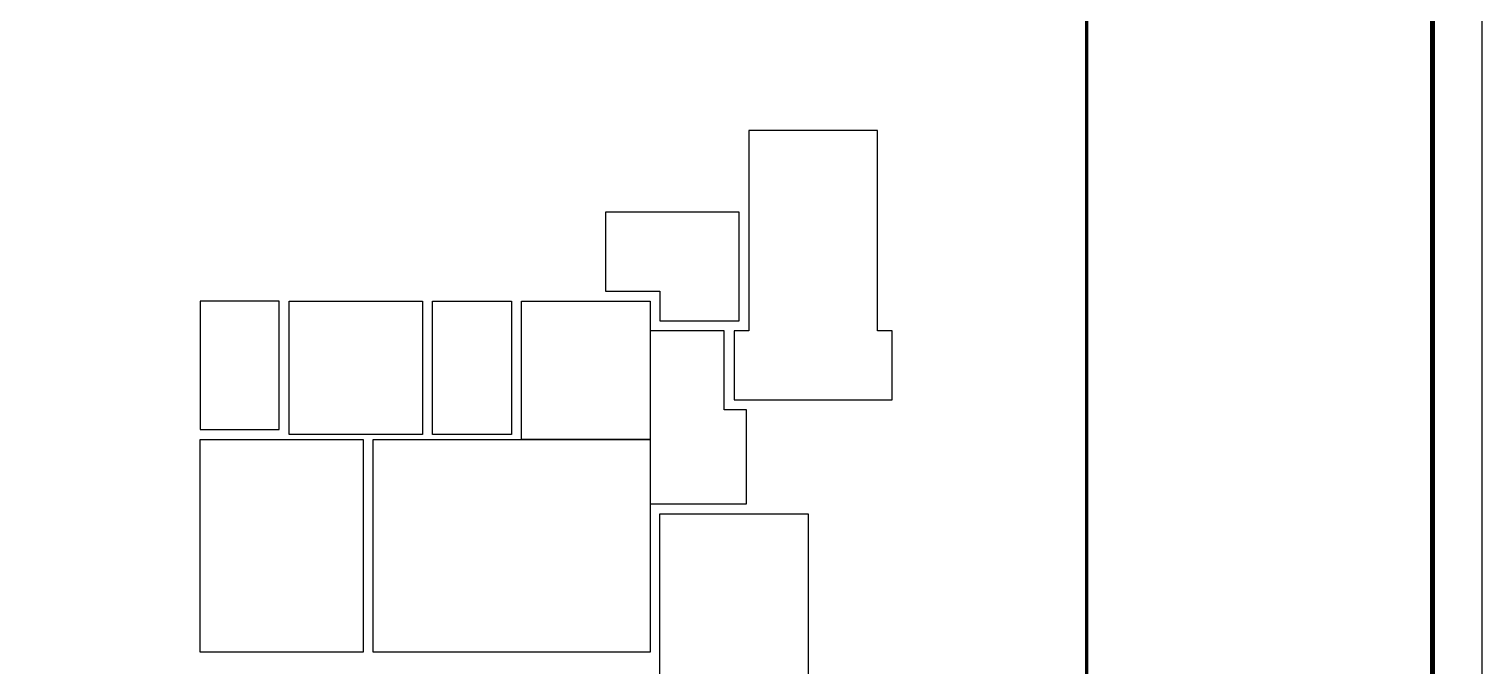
# Model space of a CAD drawing. Extents: x -518115 to 790560, y -210384 to 1628073.
# Drawn here: x 461024 to 490414, y 425345 to 438225 of the extents above; entities that cross this region are included whole.
import ezdxf

# ---------------------------------------------------------------- set-up
doc = ezdxf.new("R2010")
doc.units = 0
doc.header["$LTSCALE"] = 1000
doc.header["$MEASUREMENT"] = 0
doc.layers.add('yichutu', color=7, linetype='Continuous', true_color=0xffffff, plot=False)
doc.layers.add('图框', color=140, linetype='Continuous')

# ---------------------------------------------------------------- blocks, each defined once
blk = doc.blocks.new('yct-841-594-84100-59399.9999999999-100-1000.0')
at = {"layer": 'yichutu', "color": 7, "true_color": 0xffffff}
blk.add_lwpolyline([(0, 0), (0, 59400), (84100, 59400), (84100, 0)], close=True, dxfattribs=at)
blk = doc.blocks.new('TK')
at = {"layer": '图框'}
blk.add_lwpolyline([(465375, 548714), (549475, 548714), (549475, 489314), (465375, 489314)], close=True, dxfattribs=at)
blk.add_lwpolyline([(465375, 548714), (549475, 548714), (549475, 489314), (465375, 489314)], close=True, dxfattribs=at)
at = {"layer": '图框', "const_width": 100}
blk.add_lwpolyline([(548475, 490314), (548475, 547714), (467875, 547714), (467875, 490314)], close=True, dxfattribs=at)
at = {"layer": '图框', "const_width": 70}
blk.add_lwpolyline([(541480, 490314), (541480, 547714)], dxfattribs=at)

msp = doc.modelspace()

# ---------------------------------------------------------------- linework, layer by layer
for points in [[(475585.6, 436173.7), (475585.6, 432123.7), (475285.6, 432123.7), (475285.6, 430723.7), (478485.6, 430723.7), (478486.9, 432123.8), (478185.6, 432123.8), (478185.6, 436173.7)], [(472685.6, 434523.7), (472685.6, 432923.7), (473785.6, 432923.7), (473785.6, 432324), (475385.6, 432324), (475385.6, 434523.7)], [(466085.6, 432723.7), (464485.6, 432723.7), (464485.6, 430123.7), (466085.6, 430123.7)], [(466285.7, 432723.7), (468985.7, 432723.7), (468985.7, 430023.7), (466285.7, 430023.7)], [(469185.7, 432723.7), (470785.6, 432723.7), (470785.6, 430023.7), (469185.7, 430023.7)], [(470985.6, 432723.7), (473585.6, 432723.7), (473585.6, 429923.7), (470985.6, 429923.7)], [(473585.6, 432124), (473585.6, 428623.7), (475535.6, 428623.7), (475535.6, 430523.7), (475085.6, 430523.7), (475085.6, 432124)], [(464485.6, 429923.7), (467785.7, 429923.7), (467785.7, 425623.7), (464485.6, 425623.7)], [(467985.6, 429923.7), (473585.6, 429923.7), (473585.6, 425623.7), (467985.6, 425623.7)], [(473785.6, 428423.7), (476785.6, 428423.7), (476785.6, 424423.7), (473785.6, 424423.7)]]:
    msp.add_lwpolyline(points, close=True)

# ---------------------------------------------------------------- block references
msp.add_blockref('TK', (-59060.9, -78481.8))
at = {"layer": 'yichutu'}
msp.add_blockref('yct-841-594-84100-59399.9999999999-100-1000.0', (406314.1, 410831.9), dxfattribs=at)

doc.saveas('drawing.dxf')
